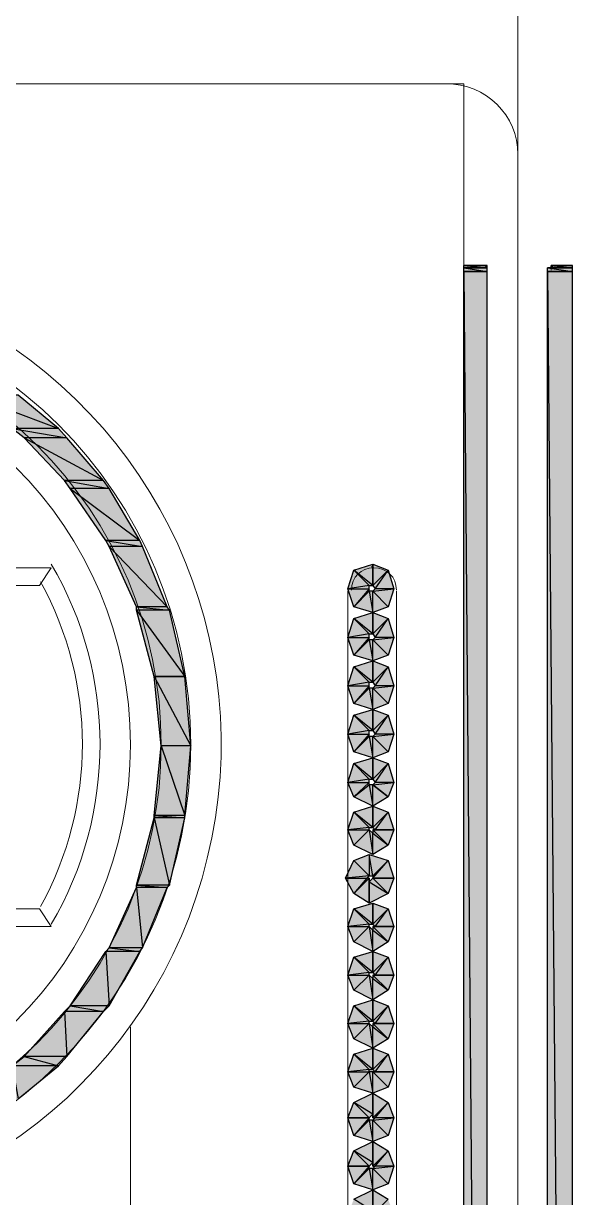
# Model space of a CAD drawing. Header units: millimetres. Extents: x 40 to 176, y -32 to 59.
# Drawn here: x 111.329 to 111.997, y -3.779 to -2.39 of the extents above; entities that cross this region are included whole.
import ezdxf

# ---------------------------------------------------------------- set-up
doc = ezdxf.new("R2010")
doc.units = ezdxf.units.MM
doc.layers.add('15 - Quadro de medição', color=6, linetype='Continuous')

msp = doc.modelspace()

# ---------------------------------------------------------------- hatches: boundary and pattern name
at = {"layer": '15 - Quadro de medição', "true_color": 0x000007}
h = msp.add_hatch(color=7, dxfattribs=at)
h.paths.add_polyline_path([(111.8496, -2.6766), (111.8733, -2.6766)])
h.paths.add_polyline_path([(111.8733, -2.6766), (111.8496, -2.6766)])
h.paths.add_polyline_path([(111.8733, -2.6766), (111.8496, -2.6766)])
h.paths.add_polyline_path([(111.8496, -2.6766), (111.8733, -2.6766)])
h.paths.add_polyline_path([(111.8733, -2.6766), (111.8496, -2.6766)])
h.paths.add_polyline_path([(111.8733, -2.6766), (111.8496, -2.6766), (111.8705, -2.6766)])
h = msp.add_hatch(color=7, dxfattribs=at)
h.paths.add_polyline_path([(111.8775, -2.6766), (111.8496, -2.6766)])
h.paths.add_polyline_path([(111.8775, -2.6766), (111.8496, -2.6766), (111.8733, -2.6766)])
h = msp.add_hatch(color=7, dxfattribs=at)
h.paths.add_polyline_path([(111.8775, -2.6766), (111.8496, -2.6766), (111.8775, -2.6794)])
h.paths.add_polyline_path([(111.8496, -2.6766), (111.8775, -2.6794), (111.8496, -2.6794)])
h.paths.add_polyline_path([(111.8775, -2.6794), (111.8496, -2.6794)])
h.paths.add_polyline_path([(111.8496, -2.6794), (111.8775, -2.6794)])
h.paths.add_polyline_path([(111.8775, -2.6794), (111.8496, -2.6794)])
h.paths.add_polyline_path([(111.8775, -2.6794), (111.8496, -2.6794)])
h = msp.add_hatch(color=7, dxfattribs=at)
h.paths.add_polyline_path([(111.8775, -2.6794), (111.8496, -2.6794), (111.8775, -2.6836)])
h.paths.add_polyline_path([(111.8496, -2.6794), (111.8775, -2.6836), (111.8496, -2.6836)])
h.paths.add_polyline_path([(111.8775, -2.6836), (111.8496, -2.6836)])
h.paths.add_polyline_path([(111.8496, -2.6836), (111.8775, -2.6836)])
h = msp.add_hatch(color=7, dxfattribs=at)
h.paths.add_polyline_path([(111.9781, -2.6794), (111.9488, -2.6794), (111.9781, -2.6836)])
h.paths.add_polyline_path([(111.9488, -2.6794), (111.9781, -2.6836), (111.9488, -2.6836)])
h.paths.add_polyline_path([(111.9781, -2.6836), (111.9488, -2.6836)])
h.paths.add_polyline_path([(111.9488, -2.6836), (111.9781, -2.6836)])
h = msp.add_hatch(color=7, dxfattribs=at)
h.paths.add_polyline_path([(111.9529, -2.6766), (111.9557, -2.6766), (111.9781, -2.6766)])
h.paths.add_polyline_path([(111.9557, -2.6766), (111.9781, -2.6766)])
h.paths.add_polyline_path([(111.9781, -2.6766), (111.9557, -2.6766)])
h.paths.add_polyline_path([(111.9781, -2.6766), (111.9557, -2.6766)])
h.paths.add_polyline_path([(111.9557, -2.6766), (111.9781, -2.6766)])
h.paths.add_polyline_path([(111.9781, -2.6766), (111.9557, -2.6766)])
h = msp.add_hatch(color=7, dxfattribs=at)
h.paths.add_polyline_path([(111.9781, -2.6766), (111.9529, -2.6766), (111.9781, -2.6794)])
h.paths.add_polyline_path([(111.9529, -2.6766), (111.9781, -2.6794), (111.9529, -2.6794)])
h.paths.add_polyline_path([(111.9781, -2.6794), (111.9529, -2.6794)])
h.paths.add_polyline_path([(111.9529, -2.6794), (111.9781, -2.6794)])
h = msp.add_hatch(color=7, dxfattribs=at)
h.paths.add_polyline_path([(111.8775, -2.6836), (111.8496, -2.6836), (111.8775, -6.026)])
h.paths.add_polyline_path([(111.8496, -2.6836), (111.8775, -6.026), (111.8496, -6.026)])
h = msp.add_hatch(color=7, dxfattribs=at)
h.paths.add_polyline_path([(111.9781, -2.6836), (111.9488, -2.6836), (111.9781, -6.026)])
h.paths.add_polyline_path([(111.9488, -2.6836), (111.9781, -6.026), (111.9488, -6.026)])
h = msp.add_hatch(color=7, dxfattribs=at)
h.paths.add_polyline_path([(111.323, -2.8302), (111.2657, -2.8302), (111.3705, -2.8694)])
h.paths.add_polyline_path([(111.2657, -2.8302), (111.3705, -2.8694), (111.316, -2.8694)])
h = msp.add_hatch(color=7, dxfattribs=at)
h.paths.add_polyline_path([(111.3705, -2.8694), (111.316, -2.8694), (111.3803, -2.8805)])
h.paths.add_polyline_path([(111.316, -2.8694), (111.3803, -2.8805), (111.33, -2.8805)])
h = msp.add_hatch(color=7, dxfattribs=at)
h.paths.add_polyline_path([(111.3803, -2.8805), (111.33, -2.8805), (111.4236, -2.9308)])
h.paths.add_polyline_path([(111.33, -2.8805), (111.4236, -2.9308), (111.3775, -2.9308)])
h = msp.add_hatch(color=7, dxfattribs=at)
h.paths.add_polyline_path([(111.4236, -2.9308), (111.3775, -2.9308), (111.4306, -2.9406)])
h.paths.add_polyline_path([(111.3775, -2.9308), (111.4306, -2.9406), (111.3845, -2.9406)])
h = msp.add_hatch(color=7, dxfattribs=at)
h.paths.add_polyline_path([(111.4306, -2.9406), (111.3845, -2.9406), (111.4669, -3.002)])
h.paths.add_polyline_path([(111.3845, -2.9406), (111.4669, -3.002), (111.4264, -3.002)])
h = msp.add_hatch(color=7, dxfattribs=at)
h.paths.add_polyline_path([(111.4669, -3.002), (111.4264, -3.002), (111.4697, -3.009)])
h.paths.add_polyline_path([(111.4264, -3.002), (111.4697, -3.009), (111.4306, -3.009)])
h = msp.add_hatch(color=7, dxfattribs=at)
h.paths.add_polyline_path([(111.4697, -3.009), (111.4306, -3.009), (111.499, -3.0803)])
h.paths.add_polyline_path([(111.4306, -3.009), (111.499, -3.0803), (111.4627, -3.0803)])
h = msp.add_hatch(color=7, dxfattribs=at)
h.paths.add_polyline_path([(111.742, -3.03), (111.742, -3.0551), (111.7197, -3.037)])
h.paths.add_polyline_path([(111.742, -3.0551), (111.7197, -3.037), (111.7378, -3.0551)])
h.paths.add_polyline_path([(111.7197, -3.037), (111.7378, -3.0551), (111.7127, -3.0593)])
h.paths.add_polyline_path([(111.7378, -3.0551), (111.7127, -3.0593), (111.7378, -3.0593)])
h.paths.add_polyline_path([(111.7127, -3.0593), (111.7378, -3.0593), (111.7197, -3.0803)])
h.paths.add_polyline_path([(111.7378, -3.0593), (111.7197, -3.0803), (111.7378, -3.0621)])
h.paths.add_polyline_path([(111.7197, -3.0803), (111.7378, -3.0621), (111.742, -3.0872)])
h.paths.add_polyline_path([(111.7378, -3.0621), (111.742, -3.0872), (111.742, -3.0621)])
h.paths.add_polyline_path([(111.742, -3.0872), (111.742, -3.0621), (111.7602, -3.0803)])
h = msp.add_hatch(color=7, dxfattribs=at)
h.paths.add_polyline_path([(111.7672, -3.0593), (111.7448, -3.0593), (111.7602, -3.037)])
h.paths.add_polyline_path([(111.7448, -3.0593), (111.7602, -3.037), (111.742, -3.0551)])
h.paths.add_polyline_path([(111.7602, -3.037), (111.742, -3.0551), (111.742, -3.03)])
h = msp.add_hatch(color=7, dxfattribs=at)
h.paths.add_polyline_path([(111.7602, -3.0803), (111.742, -3.0621), (111.7672, -3.0593)])
h.paths.add_polyline_path([(111.742, -3.0621), (111.7672, -3.0593), (111.7448, -3.0593)])
h = msp.add_hatch(color=7, dxfattribs=at)
h.paths.add_polyline_path([(111.499, -3.0803), (111.4627, -3.0803), (111.5018, -3.0845)])
h.paths.add_polyline_path([(111.4627, -3.0803), (111.5018, -3.0845), (111.4627, -3.0845)])
h = msp.add_hatch(color=7, dxfattribs=at)
h.paths.add_polyline_path([(111.5018, -3.0845), (111.4627, -3.0845), (111.52, -3.1627)])
h.paths.add_polyline_path([(111.4627, -3.0845), (111.52, -3.1627), (111.4836, -3.1627)])
h = msp.add_hatch(color=7, dxfattribs=at)
h.paths.add_polyline_path([(111.742, -3.0872), (111.742, -3.1124), (111.7197, -3.0942)])
h.paths.add_polyline_path([(111.742, -3.1124), (111.7197, -3.0942), (111.7378, -3.1124)])
h.paths.add_polyline_path([(111.7197, -3.0942), (111.7378, -3.1124), (111.7127, -3.1166)])
h.paths.add_polyline_path([(111.7378, -3.1124), (111.7127, -3.1166), (111.7378, -3.1166)])
h.paths.add_polyline_path([(111.7127, -3.1166), (111.7378, -3.1166), (111.7197, -3.1375)])
h.paths.add_polyline_path([(111.7378, -3.1166), (111.7197, -3.1375), (111.7378, -3.1194)])
h.paths.add_polyline_path([(111.7197, -3.1375), (111.7378, -3.1194), (111.742, -3.1445)])
h.paths.add_polyline_path([(111.7378, -3.1194), (111.742, -3.1445), (111.742, -3.1194)])
h.paths.add_polyline_path([(111.742, -3.1445), (111.742, -3.1194), (111.7602, -3.1375)])
h = msp.add_hatch(color=7, dxfattribs=at)
h.paths.add_polyline_path([(111.7672, -3.1166), (111.7448, -3.1166), (111.7602, -3.0942)])
h.paths.add_polyline_path([(111.7448, -3.1166), (111.7602, -3.0942), (111.742, -3.1124)])
h.paths.add_polyline_path([(111.7602, -3.0942), (111.742, -3.1124), (111.742, -3.0872)])
h = msp.add_hatch(color=7, dxfattribs=at)
h.paths.add_polyline_path([(111.7602, -3.1375), (111.742, -3.1194), (111.7672, -3.1166)])
h.paths.add_polyline_path([(111.742, -3.1194), (111.7672, -3.1166), (111.7448, -3.1166)])
h = msp.add_hatch(color=7, dxfattribs=at)
h.paths.add_polyline_path([(111.742, -3.1445), (111.742, -3.1697), (111.7197, -3.1515)])
h.paths.add_polyline_path([(111.742, -3.1697), (111.7197, -3.1515), (111.7378, -3.1697)])
h.paths.add_polyline_path([(111.7197, -3.1515), (111.7378, -3.1697), (111.7127, -3.1738)])
h.paths.add_polyline_path([(111.7378, -3.1697), (111.7127, -3.1738), (111.7378, -3.1738)])
h.paths.add_polyline_path([(111.7127, -3.1738), (111.7378, -3.1738), (111.7197, -3.1948)])
h.paths.add_polyline_path([(111.7378, -3.1738), (111.7197, -3.1948), (111.7378, -3.1766)])
h.paths.add_polyline_path([(111.7197, -3.1948), (111.7378, -3.1766), (111.742, -3.2018)])
h.paths.add_polyline_path([(111.7378, -3.1766), (111.742, -3.2018), (111.742, -3.1766)])
h.paths.add_polyline_path([(111.742, -3.2018), (111.742, -3.1766), (111.7602, -3.1948)])
h = msp.add_hatch(color=7, dxfattribs=at)
h.paths.add_polyline_path([(111.7672, -3.1738), (111.7448, -3.1738), (111.7602, -3.1515)])
h.paths.add_polyline_path([(111.7448, -3.1738), (111.7602, -3.1515), (111.742, -3.1697)])
h.paths.add_polyline_path([(111.7602, -3.1515), (111.742, -3.1697), (111.742, -3.1445)])
h = msp.add_hatch(color=7, dxfattribs=at)
h.paths.add_polyline_path([(111.52, -3.1627), (111.4836, -3.1627), (111.5269, -3.2451)])
h.paths.add_polyline_path([(111.4836, -3.1627), (111.5269, -3.2451), (111.492, -3.2451)])
h = msp.add_hatch(color=7, dxfattribs=at)
h.paths.add_polyline_path([(111.7602, -3.1948), (111.742, -3.1766), (111.7672, -3.1738)])
h.paths.add_polyline_path([(111.742, -3.1766), (111.7672, -3.1738), (111.7448, -3.1738)])
h = msp.add_hatch(color=7, dxfattribs=at)
h.paths.add_polyline_path([(111.742, -3.2018), (111.742, -3.2269), (111.7197, -3.2088)])
h.paths.add_polyline_path([(111.742, -3.2269), (111.7197, -3.2088), (111.7378, -3.2269)])
h.paths.add_polyline_path([(111.7197, -3.2088), (111.7378, -3.2269), (111.7127, -3.2311)])
h.paths.add_polyline_path([(111.7378, -3.2269), (111.7127, -3.2311), (111.7378, -3.2311)])
h.paths.add_polyline_path([(111.7127, -3.2311), (111.7378, -3.2311), (111.7197, -3.2521)])
h.paths.add_polyline_path([(111.7378, -3.2311), (111.7197, -3.2521), (111.7378, -3.2339)])
h.paths.add_polyline_path([(111.7197, -3.2521), (111.7378, -3.2339), (111.742, -3.259)])
h.paths.add_polyline_path([(111.7378, -3.2339), (111.742, -3.259), (111.742, -3.2339)])
h.paths.add_polyline_path([(111.742, -3.259), (111.742, -3.2339), (111.7602, -3.2521)])
h = msp.add_hatch(color=7, dxfattribs=at)
h.paths.add_polyline_path([(111.7672, -3.2311), (111.7448, -3.2311), (111.7602, -3.2088)])
h.paths.add_polyline_path([(111.7448, -3.2311), (111.7602, -3.2088), (111.742, -3.2269)])
h.paths.add_polyline_path([(111.7602, -3.2088), (111.742, -3.2269), (111.742, -3.2018)])
h = msp.add_hatch(color=7, dxfattribs=at)
h.paths.add_polyline_path([(111.7602, -3.2521), (111.742, -3.2339), (111.7672, -3.2311)])
h.paths.add_polyline_path([(111.742, -3.2339), (111.7672, -3.2311), (111.7448, -3.2311)])
h = msp.add_hatch(color=7, dxfattribs=at)
h.paths.add_polyline_path([(111.5269, -3.2451), (111.492, -3.2451), (111.52, -3.3275)])
h.paths.add_polyline_path([(111.492, -3.2451), (111.52, -3.3275), (111.4836, -3.3275)])
h = msp.add_hatch(color=7, dxfattribs=at)
h.paths.add_polyline_path([(111.742, -3.259), (111.742, -3.2842), (111.7197, -3.266)])
h.paths.add_polyline_path([(111.742, -3.2842), (111.7197, -3.266), (111.7378, -3.2842)])
h.paths.add_polyline_path([(111.7197, -3.266), (111.7378, -3.2842), (111.7127, -3.2884)])
h.paths.add_polyline_path([(111.7378, -3.2842), (111.7127, -3.2884), (111.7378, -3.2884)])
h.paths.add_polyline_path([(111.7127, -3.2884), (111.7378, -3.2884), (111.7197, -3.3051)])
h.paths.add_polyline_path([(111.7378, -3.2884), (111.7197, -3.3051), (111.7378, -3.2912)])
h.paths.add_polyline_path([(111.7197, -3.3051), (111.7378, -3.2912), (111.742, -3.3163)])
h.paths.add_polyline_path([(111.7378, -3.2912), (111.742, -3.3163), (111.742, -3.2912)])
h.paths.add_polyline_path([(111.742, -3.3163), (111.742, -3.2912), (111.7602, -3.3051)])
h = msp.add_hatch(color=7, dxfattribs=at)
h.paths.add_polyline_path([(111.7672, -3.2884), (111.7448, -3.2884), (111.7602, -3.266)])
h.paths.add_polyline_path([(111.7448, -3.2884), (111.7602, -3.266), (111.742, -3.2842)])
h.paths.add_polyline_path([(111.7602, -3.266), (111.742, -3.2842), (111.742, -3.259)])
h = msp.add_hatch(color=7, dxfattribs=at)
h.paths.add_polyline_path([(111.7602, -3.3051), (111.742, -3.2912), (111.7672, -3.2884)])
h.paths.add_polyline_path([(111.742, -3.2912), (111.7672, -3.2884), (111.7448, -3.2884)])
h = msp.add_hatch(color=7, dxfattribs=at)
h.paths.add_polyline_path([(111.742, -3.3163), (111.742, -3.3415), (111.7197, -3.3233)])
h.paths.add_polyline_path([(111.742, -3.3415), (111.7197, -3.3233), (111.7378, -3.3415)])
h.paths.add_polyline_path([(111.7197, -3.3233), (111.7378, -3.3415), (111.7127, -3.3443)])
h.paths.add_polyline_path([(111.7378, -3.3415), (111.7127, -3.3443), (111.7378, -3.3443)])
h.paths.add_polyline_path([(111.7127, -3.3443), (111.7378, -3.3443), (111.7197, -3.3624)])
h = msp.add_hatch(color=7, dxfattribs=at)
h.paths.add_polyline_path([(111.7672, -3.3443), (111.7448, -3.3443), (111.7602, -3.3233)])
h.paths.add_polyline_path([(111.7448, -3.3443), (111.7602, -3.3233), (111.742, -3.3415)])
h.paths.add_polyline_path([(111.7602, -3.3233), (111.742, -3.3415), (111.742, -3.3163)])
h = msp.add_hatch(color=7, dxfattribs=at)
h.paths.add_polyline_path([(111.52, -3.3303), (111.4836, -3.3303), (111.5018, -3.4099)])
h.paths.add_polyline_path([(111.4836, -3.3303), (111.5018, -3.4099), (111.4627, -3.4099)])
h = msp.add_hatch(color=7, dxfattribs=at)
h.paths.add_polyline_path([(111.52, -3.3275), (111.4836, -3.3275), (111.52, -3.3303)])
h.paths.add_polyline_path([(111.4836, -3.3275), (111.52, -3.3303), (111.4836, -3.3303)])
h = msp.add_hatch(color=7, dxfattribs=at)
h.paths.add_polyline_path([(111.7197, -3.3624), (111.7378, -3.3443), (111.742, -3.3736)])
h.paths.add_polyline_path([(111.7378, -3.3443), (111.742, -3.3736), (111.742, -3.3484)])
h.paths.add_polyline_path([(111.742, -3.3736), (111.742, -3.3484), (111.7602, -3.3624)])
h.paths.add_polyline_path([(111.742, -3.3484), (111.7602, -3.3624), (111.742, -3.3443)])
h.paths.add_polyline_path([(111.7602, -3.3624), (111.742, -3.3443), (111.7672, -3.3443)])
h.paths.add_polyline_path([(111.742, -3.3443), (111.7672, -3.3443), (111.7448, -3.3443)])
h = msp.add_hatch(color=7, dxfattribs=at)
h.paths.add_polyline_path([(111.7672, -3.4015), (111.742, -3.4015), (111.7602, -3.3806)])
h.paths.add_polyline_path([(111.742, -3.4015), (111.7602, -3.3806), (111.742, -3.3987)])
h.paths.add_polyline_path([(111.7602, -3.3806), (111.742, -3.3987), (111.7378, -3.3736)])
h.paths.add_polyline_path([(111.742, -3.3987), (111.7378, -3.3736), (111.7378, -3.3987)])
h.paths.add_polyline_path([(111.7378, -3.3736), (111.7378, -3.3987), (111.7197, -3.3806)])
h = msp.add_hatch(color=7, dxfattribs=at)
h.paths.add_polyline_path([(111.7197, -3.3806), (111.7378, -3.3987), (111.7099, -3.4015)])
h.paths.add_polyline_path([(111.7378, -3.3987), (111.7099, -3.4015), (111.7351, -3.4015)])
h.paths.add_polyline_path([(111.7099, -3.4015), (111.7351, -3.4015), (111.7197, -3.4197)])
h.paths.add_polyline_path([(111.7351, -3.4015), (111.7197, -3.4197), (111.7378, -3.4015)])
h.paths.add_polyline_path([(111.7197, -3.4197), (111.7378, -3.4015), (111.7378, -3.4309)])
h.paths.add_polyline_path([(111.7378, -3.4015), (111.7378, -3.4309), (111.7378, -3.4057)])
h.paths.add_polyline_path([(111.7378, -3.4309), (111.7378, -3.4057), (111.7602, -3.4197)])
h.paths.add_polyline_path([(111.7378, -3.4057), (111.7602, -3.4197), (111.742, -3.4015)])
h.paths.add_polyline_path([(111.7602, -3.4197), (111.742, -3.4015), (111.7672, -3.4015)])
h = msp.add_hatch(color=7, dxfattribs=at)
h.paths.add_polyline_path([(111.499, -3.4127), (111.4627, -3.4127), (111.4697, -3.4839)])
h.paths.add_polyline_path([(111.4627, -3.4127), (111.4697, -3.4839), (111.4306, -3.4839)])
h = msp.add_hatch(color=7, dxfattribs=at)
h.paths.add_polyline_path([(111.5018, -3.4099), (111.4627, -3.4099), (111.499, -3.4127)])
h.paths.add_polyline_path([(111.4627, -3.4099), (111.499, -3.4127), (111.4627, -3.4127)])
h = msp.add_hatch(color=7, dxfattribs=at)
h.paths.add_polyline_path([(111.742, -3.4309), (111.742, -3.456), (111.7197, -3.4378)])
h.paths.add_polyline_path([(111.742, -3.456), (111.7197, -3.4378), (111.7378, -3.456)])
h.paths.add_polyline_path([(111.7197, -3.4378), (111.7378, -3.456), (111.7127, -3.4588)])
h.paths.add_polyline_path([(111.7378, -3.456), (111.7127, -3.4588), (111.7378, -3.4588)])
h.paths.add_polyline_path([(111.7127, -3.4588), (111.7378, -3.4588), (111.7197, -3.4769)])
h = msp.add_hatch(color=7, dxfattribs=at)
h.paths.add_polyline_path([(111.7672, -3.4588), (111.7448, -3.4588), (111.7602, -3.4378)])
h.paths.add_polyline_path([(111.7448, -3.4588), (111.7602, -3.4378), (111.742, -3.456)])
h.paths.add_polyline_path([(111.7602, -3.4378), (111.742, -3.456), (111.742, -3.4309)])
h = msp.add_hatch(color=7, dxfattribs=at)
h.paths.add_polyline_path([(111.7197, -3.4769), (111.7378, -3.4588), (111.742, -3.4881)])
h.paths.add_polyline_path([(111.7378, -3.4588), (111.742, -3.4881), (111.742, -3.463)])
h.paths.add_polyline_path([(111.742, -3.4881), (111.742, -3.463), (111.7602, -3.4769)])
h.paths.add_polyline_path([(111.742, -3.463), (111.7602, -3.4769), (111.742, -3.4588)])
h.paths.add_polyline_path([(111.7602, -3.4769), (111.742, -3.4588), (111.7672, -3.4588)])
h.paths.add_polyline_path([(111.742, -3.4588), (111.7672, -3.4588), (111.7448, -3.4588)])
h = msp.add_hatch(color=7, dxfattribs=at)
h.paths.add_polyline_path([(111.4697, -3.4839), (111.4306, -3.4839), (111.4669, -3.4881)])
h.paths.add_polyline_path([(111.4306, -3.4839), (111.4669, -3.4881), (111.4264, -3.4881)])
h = msp.add_hatch(color=7, dxfattribs=at)
h.paths.add_polyline_path([(111.4669, -3.4881), (111.4264, -3.4881), (111.4306, -3.5524)])
h.paths.add_polyline_path([(111.4264, -3.4881), (111.4306, -3.5524), (111.3845, -3.5524)])
h = msp.add_hatch(color=7, dxfattribs=at)
h.paths.add_polyline_path([(111.742, -3.4881), (111.742, -3.5133), (111.7197, -3.4951)])
h.paths.add_polyline_path([(111.742, -3.5133), (111.7197, -3.4951), (111.7378, -3.5133)])
h.paths.add_polyline_path([(111.7197, -3.4951), (111.7378, -3.5133), (111.7127, -3.5161)])
h.paths.add_polyline_path([(111.7378, -3.5133), (111.7127, -3.5161), (111.7378, -3.5161)])
h.paths.add_polyline_path([(111.7127, -3.5161), (111.7378, -3.5161), (111.7197, -3.5342)])
h = msp.add_hatch(color=7, dxfattribs=at)
h.paths.add_polyline_path([(111.7672, -3.5161), (111.7448, -3.5161), (111.7602, -3.4951)])
h.paths.add_polyline_path([(111.7448, -3.5161), (111.7602, -3.4951), (111.742, -3.5133)])
h.paths.add_polyline_path([(111.7602, -3.4951), (111.742, -3.5133), (111.742, -3.4881)])
h = msp.add_hatch(color=7, dxfattribs=at)
h.paths.add_polyline_path([(111.7197, -3.5342), (111.7378, -3.5161), (111.742, -3.5454)])
h.paths.add_polyline_path([(111.7378, -3.5161), (111.742, -3.5454), (111.742, -3.5202)])
h.paths.add_polyline_path([(111.742, -3.5454), (111.742, -3.5202), (111.7602, -3.5342)])
h.paths.add_polyline_path([(111.742, -3.5202), (111.7602, -3.5342), (111.742, -3.5161)])
h.paths.add_polyline_path([(111.7602, -3.5342), (111.742, -3.5161), (111.7672, -3.5161)])
h.paths.add_polyline_path([(111.742, -3.5161), (111.7672, -3.5161), (111.7448, -3.5161)])
h = msp.add_hatch(color=7, dxfattribs=at)
h.paths.add_polyline_path([(111.4306, -3.5524), (111.3845, -3.5524), (111.4236, -3.5594)])
h.paths.add_polyline_path([(111.3845, -3.5524), (111.4236, -3.5594), (111.3775, -3.5594)])
h = msp.add_hatch(color=7, dxfattribs=at)
h.paths.add_polyline_path([(111.742, -3.5454), (111.742, -3.5705), (111.7197, -3.5524)])
h.paths.add_polyline_path([(111.742, -3.5705), (111.7197, -3.5524), (111.7378, -3.5705)])
h.paths.add_polyline_path([(111.7197, -3.5524), (111.7378, -3.5705), (111.7127, -3.5733)])
h.paths.add_polyline_path([(111.7378, -3.5705), (111.7127, -3.5733), (111.7378, -3.5733)])
h.paths.add_polyline_path([(111.7127, -3.5733), (111.7378, -3.5733), (111.7197, -3.5915)])
h = msp.add_hatch(color=7, dxfattribs=at)
h.paths.add_polyline_path([(111.7672, -3.5733), (111.7448, -3.5733), (111.7602, -3.5524)])
h.paths.add_polyline_path([(111.7448, -3.5733), (111.7602, -3.5524), (111.742, -3.5705)])
h.paths.add_polyline_path([(111.7602, -3.5524), (111.742, -3.5705), (111.742, -3.5454)])
h = msp.add_hatch(color=7, dxfattribs=at)
h.paths.add_polyline_path([(111.4236, -3.5594), (111.3775, -3.5594), (111.3803, -3.6124)])
h.paths.add_polyline_path([(111.3775, -3.5594), (111.3803, -3.6124), (111.33, -3.6124)])
h = msp.add_hatch(color=7, dxfattribs=at)
h.paths.add_polyline_path([(111.7197, -3.5915), (111.7378, -3.5733), (111.742, -3.6027)])
h.paths.add_polyline_path([(111.7378, -3.5733), (111.742, -3.6027), (111.742, -3.5775)])
h.paths.add_polyline_path([(111.742, -3.6027), (111.742, -3.5775), (111.7602, -3.5915)])
h.paths.add_polyline_path([(111.742, -3.5775), (111.7602, -3.5915), (111.742, -3.5733)])
h.paths.add_polyline_path([(111.7602, -3.5915), (111.742, -3.5733), (111.7672, -3.5733)])
h.paths.add_polyline_path([(111.742, -3.5733), (111.7672, -3.5733), (111.7448, -3.5733)])
h = msp.add_hatch(color=7, dxfattribs=at)
h.paths.add_polyline_path([(111.742, -3.6027), (111.742, -3.6278), (111.7197, -3.6096)])
h.paths.add_polyline_path([(111.742, -3.6278), (111.7197, -3.6096), (111.7378, -3.6278)])
h.paths.add_polyline_path([(111.7197, -3.6096), (111.7378, -3.6278), (111.7127, -3.6306)])
h.paths.add_polyline_path([(111.7378, -3.6278), (111.7127, -3.6306), (111.7378, -3.6306)])
h.paths.add_polyline_path([(111.7127, -3.6306), (111.7378, -3.6306), (111.7197, -3.6487)])
h = msp.add_hatch(color=7, dxfattribs=at)
h.paths.add_polyline_path([(111.7672, -3.6306), (111.7448, -3.6306), (111.7602, -3.6096)])
h.paths.add_polyline_path([(111.7448, -3.6306), (111.7602, -3.6096), (111.742, -3.6278)])
h.paths.add_polyline_path([(111.7602, -3.6096), (111.742, -3.6278), (111.742, -3.6027)])
h = msp.add_hatch(color=7, dxfattribs=at)
h.paths.add_polyline_path([(111.3705, -3.6236), (111.316, -3.6236), (111.323, -3.6627)])
h.paths.add_polyline_path([(111.316, -3.6236), (111.323, -3.6627), (111.2657, -3.6627)])
h = msp.add_hatch(color=7, dxfattribs=at)
h.paths.add_polyline_path([(111.3803, -3.6124), (111.33, -3.6124), (111.3705, -3.6236)])
h.paths.add_polyline_path([(111.33, -3.6124), (111.3705, -3.6236), (111.316, -3.6236)])
h = msp.add_hatch(color=7, dxfattribs=at)
h.paths.add_polyline_path([(111.7197, -3.6487), (111.7378, -3.6306), (111.742, -3.6557)])
h.paths.add_polyline_path([(111.7378, -3.6306), (111.742, -3.6557), (111.742, -3.6306)])
h.paths.add_polyline_path([(111.742, -3.6557), (111.742, -3.6306), (111.7602, -3.6487)])
h = msp.add_hatch(color=7, dxfattribs=at)
h.paths.add_polyline_path([(111.7602, -3.6487), (111.742, -3.6306), (111.7672, -3.6306)])
h.paths.add_polyline_path([(111.742, -3.6306), (111.7672, -3.6306), (111.7448, -3.6306)])
h = msp.add_hatch(color=7, dxfattribs=at)
h.paths.add_polyline_path([(111.7672, -3.6851), (111.7448, -3.6851), (111.7602, -3.6669)])
h.paths.add_polyline_path([(111.7448, -3.6851), (111.7602, -3.6669), (111.742, -3.6851)])
h.paths.add_polyline_path([(111.7602, -3.6669), (111.742, -3.6851), (111.742, -3.6557)])
h.paths.add_polyline_path([(111.742, -3.6851), (111.742, -3.6557), (111.742, -3.6809)])
h.paths.add_polyline_path([(111.742, -3.6557), (111.742, -3.6809), (111.7197, -3.6669)])
h.paths.add_polyline_path([(111.742, -3.6809), (111.7197, -3.6669), (111.7378, -3.6851)])
h.paths.add_polyline_path([(111.7197, -3.6669), (111.7378, -3.6851), (111.7127, -3.6851)])
h = msp.add_hatch(color=7, dxfattribs=at)
h.paths.add_polyline_path([(111.7127, -3.6851), (111.7378, -3.6851), (111.7197, -3.706)])
h.paths.add_polyline_path([(111.7378, -3.6851), (111.7197, -3.706), (111.7378, -3.6879)])
h.paths.add_polyline_path([(111.7197, -3.706), (111.7378, -3.6879), (111.742, -3.713)])
h.paths.add_polyline_path([(111.7378, -3.6879), (111.742, -3.713), (111.742, -3.6879)])
h.paths.add_polyline_path([(111.742, -3.713), (111.742, -3.6879), (111.7602, -3.706)])
h = msp.add_hatch(color=7, dxfattribs=at)
h.paths.add_polyline_path([(111.7602, -3.706), (111.742, -3.6879), (111.7672, -3.6851)])
h.paths.add_polyline_path([(111.742, -3.6879), (111.7672, -3.6851), (111.7448, -3.6851)])
h = msp.add_hatch(color=7, dxfattribs=at)
h.paths.add_polyline_path([(111.7672, -3.7423), (111.7448, -3.7423), (111.7602, -3.7242)])
h.paths.add_polyline_path([(111.7448, -3.7423), (111.7602, -3.7242), (111.742, -3.7423)])
h.paths.add_polyline_path([(111.7602, -3.7242), (111.742, -3.7423), (111.742, -3.713)])
h.paths.add_polyline_path([(111.742, -3.7423), (111.742, -3.713), (111.742, -3.7381)])
h.paths.add_polyline_path([(111.742, -3.713), (111.742, -3.7381), (111.7197, -3.7242)])
h.paths.add_polyline_path([(111.742, -3.7381), (111.7197, -3.7242), (111.7378, -3.7423)])
h.paths.add_polyline_path([(111.7197, -3.7242), (111.7378, -3.7423), (111.7127, -3.7423)])
h = msp.add_hatch(color=7, dxfattribs=at)
h.paths.add_polyline_path([(111.7127, -3.7423), (111.7378, -3.7423), (111.7197, -3.7633)])
h.paths.add_polyline_path([(111.7378, -3.7423), (111.7197, -3.7633), (111.7378, -3.7451)])
h.paths.add_polyline_path([(111.7197, -3.7633), (111.7378, -3.7451), (111.742, -3.7703)])
h.paths.add_polyline_path([(111.7378, -3.7451), (111.742, -3.7703), (111.742, -3.7451)])
h.paths.add_polyline_path([(111.742, -3.7703), (111.742, -3.7451), (111.7602, -3.7633)])
h = msp.add_hatch(color=7, dxfattribs=at)
h.paths.add_polyline_path([(111.7602, -3.7633), (111.742, -3.7451), (111.7672, -3.7423)])
h.paths.add_polyline_path([(111.742, -3.7451), (111.7672, -3.7423), (111.7448, -3.7423)])
h = msp.add_hatch(color=7, dxfattribs=at)
h.paths.add_polyline_path([(111.7672, -3.7996), (111.7448, -3.7996), (111.7602, -3.7814)])
h.paths.add_polyline_path([(111.7448, -3.7996), (111.7602, -3.7814), (111.742, -3.7996)])
h.paths.add_polyline_path([(111.7602, -3.7814), (111.742, -3.7996), (111.742, -3.7703)])
h.paths.add_polyline_path([(111.742, -3.7996), (111.742, -3.7703), (111.742, -3.7954)])
h.paths.add_polyline_path([(111.742, -3.7703), (111.742, -3.7954), (111.7197, -3.7814)])
h.paths.add_polyline_path([(111.742, -3.7954), (111.7197, -3.7814), (111.7378, -3.7996)])
h.paths.add_polyline_path([(111.7197, -3.7814), (111.7378, -3.7996), (111.7127, -3.7996)])

# ---------------------------------------------------------------- linework, layer by layer
at = {"layer": '15 - Quadro de medição', "color": 7, "linetype": 'Continuous', "lineweight": 20, "true_color": 0x000007}
for points in [[(110.0617, -2.319), (111.9138, -2.319), (111.9138, -6.026), (110.0617, -6.026)], [(111.9138, -2.319), (113.7687, -2.319), (113.7687, -6.026), (111.9138, -6.026)]]:
    msp.add_lwpolyline(points, close=True, dxfattribs=at)
for points in [[(110.133, -2.4615), (111.8496, -2.4615), (111.8496, -6.026), (110.126, -6.026), (110.1246, -6.026), (110.0617, -6.026)], [(110.1469, -2.4615), (111.8272, -2.4615), (111.8272, -2.4615)], [(111.9138, -2.5481), (111.9138, -6.026), (110.0617, -6.026), (110.0617, -2.5481)], [(111.8705, -2.6766), (111.8496, -2.6766), (111.8496, -2.6766)], [(111.9557, -2.6766), (111.9781, -2.6766), (111.9781, -2.6766)], [(111.8496, -6.026), (111.8775, -6.026), (111.8775, -2.6836)], [(111.9781, -6.026), (111.9488, -6.026), (111.9488, -2.6836)], [(110.6218, -3.0342), (111.3621, -3.0342), (111.3621, -3.0342)], [(111.3482, -3.0551), (111.3621, -3.0342), (111.3621, -3.0342)], [(111.742, -3.0342), (111.7406, -3.0328), (111.7406, -3.0328)], [(110.633, -3.0551), (111.3482, -3.0551), (111.3482, -3.0551)], [(111.7127, -3.0621), (111.7127, -3.97), (111.7127, -3.97)], [(111.77, -3.97), (111.77, -3.0621), (111.77, -3.0621)], [(111.3482, -3.4378), (110.633, -3.4378), (110.633, -3.4378)], [(111.3482, -3.4378), (111.3621, -3.4588), (111.3621, -3.4588)], [(111.3621, -3.4588), (110.6218, -3.4588), (110.6218, -3.4588)], [(111.4557, -3.9239), (111.4557, -3.5775), (111.4557, -3.5775)]]:
    msp.add_lwpolyline(points, dxfattribs=at)
at = {"layer": '15 - Quadro de medição', "color": 7, "linetype": 'Continuous', "lineweight": -2, "true_color": 0x000007}
for points in [[(111.8496, -2.6766), (111.8733, -2.6766), (111.8733, -2.6766)], [(111.8733, -2.6766), (111.8733, -2.6766), (111.8496, -2.6766)], [(111.8733, -2.6766), (111.8496, -2.6766)], [(111.8496, -2.6766), (111.8733, -2.6766), (111.8733, -2.6766)], [(111.8733, -2.6766), (111.8733, -2.6766), (111.8496, -2.6766)], [(111.8733, -2.6766), (111.8496, -2.6766), (111.8705, -2.6766)], [(111.8775, -2.6766), (111.8775, -2.6766), (111.8496, -2.6766)], [(111.8775, -2.6766), (111.8496, -2.6766), (111.8733, -2.6766)], [(111.8775, -2.6766), (111.8496, -2.6766), (111.8775, -2.6794)], [(111.8496, -2.6766), (111.8775, -2.6794), (111.8496, -2.6794)], [(111.8775, -2.6794), (111.8496, -2.6794)], [(111.8496, -2.6794), (111.8775, -2.6794), (111.8775, -2.6794)], [(111.8775, -2.6794), (111.8775, -2.6794), (111.8496, -2.6794)], [(111.8775, -2.6794), (111.8496, -2.6794)], [(111.8775, -2.6794), (111.8496, -2.6794), (111.8775, -2.6836)], [(111.8496, -2.6794), (111.8775, -2.6836), (111.8496, -2.6836)], [(111.9529, -2.6794), (111.9781, -2.6794), (111.9488, -2.6794)], [(111.9781, -2.6794), (111.9488, -2.6794), (111.9781, -2.6836)], [(111.9488, -2.6794), (111.9781, -2.6836), (111.9488, -2.6836)], [(111.9529, -2.6766), (111.9557, -2.6766), (111.9781, -2.6766)], [(111.9529, -2.6766), (111.9781, -2.6766), (111.9781, -2.6766)], [(111.9781, -2.6766), (111.9781, -2.6766), (111.9529, -2.6766)], [(111.9781, -2.6766), (111.9529, -2.6766), (111.9781, -2.6794)], [(111.9529, -2.6766), (111.9781, -2.6794), (111.9529, -2.6794)], [(111.9781, -2.6794), (111.9529, -2.6794)], [(111.9529, -2.6794), (111.9781, -2.6794), (111.9781, -2.6794)], [(111.9781, -2.6794), (111.9529, -2.6794)], [(111.9557, -2.6766), (111.9781, -2.6766), (111.9781, -2.6766)], [(111.9781, -2.6766), (111.9781, -2.6766), (111.9557, -2.6766)], [(111.9781, -2.6766), (111.9557, -2.6766)], [(111.9557, -2.6766), (111.9781, -2.6766), (111.9781, -2.6766)], [(111.9781, -2.6766), (111.9781, -2.6766), (111.9557, -2.6766)], [(111.8775, -2.6836), (111.8496, -2.6836)], [(111.8496, -2.6836), (111.8775, -2.6836), (111.8775, -2.6836)], [(111.8775, -2.6836), (111.8496, -2.6836), (111.8775, -6.026)], [(111.8496, -2.6836), (111.8775, -6.026), (111.8496, -6.026)], [(111.9781, -2.6836), (111.9488, -2.6836)], [(111.9488, -2.6836), (111.9781, -2.6836), (111.9781, -2.6836)], [(111.9781, -2.6836), (111.9488, -2.6836), (111.9781, -6.026)], [(111.9488, -2.6836), (111.9781, -6.026), (111.9488, -6.026)], [(111.323, -2.8302), (111.2657, -2.8302), (111.3705, -2.8694)], [(111.2657, -2.8302), (111.3705, -2.8694), (111.316, -2.8694)], [(111.3705, -2.8694), (111.316, -2.8694), (111.3803, -2.8805)], [(111.316, -2.8694), (111.3803, -2.8805), (111.33, -2.8805)], [(111.3803, -2.8805), (111.33, -2.8805), (111.4236, -2.9308)], [(111.33, -2.8805), (111.4236, -2.9308), (111.3775, -2.9308)], [(111.4236, -2.9308), (111.3775, -2.9308), (111.4306, -2.9406)], [(111.3775, -2.9308), (111.4306, -2.9406), (111.3845, -2.9406)], [(111.4306, -2.9406), (111.3845, -2.9406), (111.4669, -3.002)], [(111.3845, -2.9406), (111.4669, -3.002), (111.4264, -3.002)], [(111.4669, -3.002), (111.4264, -3.002), (111.4697, -3.009)], [(111.4264, -3.002), (111.4697, -3.009), (111.4306, -3.009)], [(111.4697, -3.009), (111.4306, -3.009), (111.499, -3.0803)], [(111.4306, -3.009), (111.499, -3.0803), (111.4627, -3.0803)], [(111.7197, -3.037), (111.7378, -3.0551), (111.7127, -3.0593)], [(111.742, -3.03), (111.742, -3.0551), (111.7197, -3.037)], [(111.742, -3.0551), (111.7197, -3.037), (111.7378, -3.0551)], [(111.7602, -3.037), (111.742, -3.0551), (111.742, -3.03)], [(111.7448, -3.0593), (111.7602, -3.037), (111.742, -3.0551)], [(111.7672, -3.0593), (111.7448, -3.0593), (111.7602, -3.037)], [(111.7378, -3.0551), (111.7127, -3.0593), (111.7378, -3.0593)], [(111.7127, -3.0593), (111.7378, -3.0593), (111.7197, -3.0803)], [(111.7378, -3.0593), (111.7197, -3.0803), (111.7378, -3.0621)], [(111.7197, -3.0803), (111.7378, -3.0621), (111.742, -3.0872)], [(111.7378, -3.0621), (111.742, -3.0872), (111.742, -3.0621)], [(111.7602, -3.0803), (111.742, -3.0621), (111.7672, -3.0593)], [(111.742, -3.0621), (111.7672, -3.0593), (111.7448, -3.0593)], [(111.742, -3.0872), (111.742, -3.0621), (111.7602, -3.0803)], [(111.499, -3.0803), (111.4627, -3.0803), (111.5018, -3.0845)], [(111.4627, -3.0803), (111.5018, -3.0845), (111.4627, -3.0845)], [(111.5018, -3.0845), (111.4627, -3.0845), (111.52, -3.1627)], [(111.4627, -3.0845), (111.52, -3.1627), (111.4836, -3.1627)], [(111.7197, -3.0942), (111.7378, -3.1124), (111.7127, -3.1166)], [(111.742, -3.0872), (111.742, -3.1124), (111.7197, -3.0942)], [(111.742, -3.1124), (111.7197, -3.0942), (111.7378, -3.1124)], [(111.7602, -3.0942), (111.742, -3.1124), (111.742, -3.0872)], [(111.7448, -3.1166), (111.7602, -3.0942), (111.742, -3.1124)], [(111.7672, -3.1166), (111.7448, -3.1166), (111.7602, -3.0942)], [(111.7378, -3.1124), (111.7127, -3.1166), (111.7378, -3.1166)], [(111.7127, -3.1166), (111.7378, -3.1166), (111.7197, -3.1375)], [(111.7378, -3.1166), (111.7197, -3.1375), (111.7378, -3.1194)], [(111.7197, -3.1375), (111.7378, -3.1194), (111.742, -3.1445)], [(111.7378, -3.1194), (111.742, -3.1445), (111.742, -3.1194)], [(111.7602, -3.1375), (111.742, -3.1194), (111.7672, -3.1166)], [(111.742, -3.1194), (111.7672, -3.1166), (111.7448, -3.1166)], [(111.742, -3.1445), (111.742, -3.1194), (111.7602, -3.1375)], [(111.7197, -3.1515), (111.7378, -3.1697), (111.7127, -3.1738)], [(111.742, -3.1445), (111.742, -3.1697), (111.7197, -3.1515)], [(111.742, -3.1697), (111.7197, -3.1515), (111.7378, -3.1697)], [(111.7602, -3.1515), (111.742, -3.1697), (111.742, -3.1445)], [(111.7448, -3.1738), (111.7602, -3.1515), (111.742, -3.1697)], [(111.7672, -3.1738), (111.7448, -3.1738), (111.7602, -3.1515)], [(111.4836, -3.1627), (111.52, -3.1627), (111.52, -3.1627)], [(111.52, -3.1627), (111.52, -3.1627), (111.4836, -3.1627)], [(111.52, -3.1627), (111.4836, -3.1627), (111.5269, -3.2451)], [(111.4836, -3.1627), (111.5269, -3.2451), (111.492, -3.2451)], [(111.7378, -3.1697), (111.7127, -3.1738), (111.7378, -3.1738)], [(111.7127, -3.1738), (111.7378, -3.1738), (111.7197, -3.1948)], [(111.7378, -3.1738), (111.7197, -3.1948), (111.7378, -3.1766)], [(111.7197, -3.1948), (111.7378, -3.1766), (111.742, -3.2018)], [(111.7378, -3.1766), (111.742, -3.2018), (111.742, -3.1766)], [(111.7602, -3.1948), (111.742, -3.1766), (111.7672, -3.1738)], [(111.742, -3.1766), (111.7672, -3.1738), (111.7448, -3.1738)], [(111.742, -3.2018), (111.742, -3.1766), (111.7602, -3.1948)], [(111.7197, -3.2088), (111.7378, -3.2269), (111.7127, -3.2311)], [(111.742, -3.2018), (111.742, -3.2269), (111.7197, -3.2088)], [(111.742, -3.2269), (111.7197, -3.2088), (111.7378, -3.2269)], [(111.7602, -3.2088), (111.742, -3.2269), (111.742, -3.2018)], [(111.7448, -3.2311), (111.7602, -3.2088), (111.742, -3.2269)], [(111.7672, -3.2311), (111.7448, -3.2311), (111.7602, -3.2088)], [(111.7378, -3.2269), (111.7127, -3.2311), (111.7378, -3.2311)], [(111.7127, -3.2311), (111.7378, -3.2311), (111.7197, -3.2521)], [(111.7378, -3.2311), (111.7197, -3.2521), (111.7378, -3.2339)], [(111.7197, -3.2521), (111.7378, -3.2339), (111.742, -3.259)], [(111.7378, -3.2339), (111.742, -3.259), (111.742, -3.2339)], [(111.7602, -3.2521), (111.742, -3.2339), (111.7672, -3.2311)], [(111.742, -3.2339), (111.7672, -3.2311), (111.7448, -3.2311)], [(111.742, -3.259), (111.742, -3.2339), (111.7602, -3.2521)], [(111.492, -3.2451), (111.52, -3.3275), (111.4836, -3.3275)], [(111.5269, -3.2451), (111.492, -3.2451), (111.52, -3.3275)], [(111.742, -3.259), (111.742, -3.2842), (111.7197, -3.266)], [(111.7602, -3.266), (111.742, -3.2842), (111.742, -3.259)], [(111.7197, -3.266), (111.7378, -3.2842), (111.7127, -3.2884)], [(111.742, -3.2842), (111.7197, -3.266), (111.7378, -3.2842)], [(111.7448, -3.2884), (111.7602, -3.266), (111.742, -3.2842)], [(111.7672, -3.2884), (111.7448, -3.2884), (111.7602, -3.266)], [(111.7378, -3.2842), (111.7127, -3.2884), (111.7378, -3.2884)], [(111.7127, -3.2884), (111.7378, -3.2884), (111.7197, -3.3051)], [(111.7378, -3.2884), (111.7197, -3.3051), (111.7378, -3.2912)], [(111.7197, -3.3051), (111.7378, -3.2912), (111.742, -3.3163)], [(111.7378, -3.2912), (111.742, -3.3163), (111.742, -3.2912)], [(111.7602, -3.3051), (111.742, -3.2912), (111.7672, -3.2884)], [(111.742, -3.2912), (111.7672, -3.2884), (111.7448, -3.2884)], [(111.742, -3.3163), (111.742, -3.2912), (111.7602, -3.3051)], [(111.742, -3.3163), (111.742, -3.3415), (111.7197, -3.3233)], [(111.7602, -3.3233), (111.742, -3.3415), (111.742, -3.3163)], [(111.4836, -3.3303), (111.5018, -3.4099), (111.4627, -3.4099)], [(111.52, -3.3275), (111.4836, -3.3275), (111.52, -3.3303)], [(111.4836, -3.3275), (111.52, -3.3303), (111.4836, -3.3303)], [(111.52, -3.3303), (111.4836, -3.3303), (111.5018, -3.4099)], [(111.7197, -3.3233), (111.7378, -3.3415), (111.7127, -3.3443)], [(111.742, -3.3415), (111.7197, -3.3233), (111.7378, -3.3415)], [(111.7448, -3.3443), (111.7602, -3.3233), (111.742, -3.3415)], [(111.7672, -3.3443), (111.7448, -3.3443), (111.7602, -3.3233)], [(111.7378, -3.3415), (111.7127, -3.3443), (111.7378, -3.3443)], [(111.7127, -3.3443), (111.7378, -3.3443), (111.7197, -3.3624)], [(111.7197, -3.3624), (111.7378, -3.3443), (111.742, -3.3736)], [(111.7378, -3.3443), (111.742, -3.3736), (111.742, -3.3484)], [(111.742, -3.3484), (111.7602, -3.3624), (111.742, -3.3443)], [(111.7602, -3.3624), (111.742, -3.3443), (111.7672, -3.3443)], [(111.742, -3.3443), (111.7672, -3.3443), (111.7448, -3.3443)], [(111.742, -3.3736), (111.742, -3.3484), (111.7602, -3.3624)], [(111.7378, -3.3736), (111.7378, -3.3987), (111.7197, -3.3806)], [(111.7602, -3.3806), (111.742, -3.3987), (111.7378, -3.3736)], [(111.742, -3.3987), (111.7378, -3.3736), (111.7378, -3.3987)], [(111.7197, -3.3806), (111.7378, -3.3987), (111.7099, -3.4015)], [(111.7672, -3.4015), (111.742, -3.4015), (111.7602, -3.3806)], [(111.742, -3.4015), (111.7602, -3.3806), (111.742, -3.3987)], [(111.7378, -3.3987), (111.7099, -3.4015), (111.7351, -3.4015)], [(111.7099, -3.4015), (111.7351, -3.4015), (111.7197, -3.4197)], [(111.7351, -3.4015), (111.7197, -3.4197), (111.7378, -3.4015)], [(111.7197, -3.4197), (111.7378, -3.4015), (111.7378, -3.4309)], [(111.7378, -3.4015), (111.7378, -3.4309), (111.7378, -3.4057)], [(111.7378, -3.4057), (111.7602, -3.4197), (111.742, -3.4015)], [(111.7602, -3.4197), (111.742, -3.4015), (111.7672, -3.4015)], [(111.4627, -3.4127), (111.4697, -3.4839), (111.4306, -3.4839)], [(111.5018, -3.4099), (111.4627, -3.4099), (111.499, -3.4127)], [(111.4627, -3.4099), (111.499, -3.4127), (111.4627, -3.4127)], [(111.499, -3.4127), (111.4627, -3.4127), (111.4697, -3.4839)], [(111.7378, -3.4309), (111.7378, -3.4057), (111.7602, -3.4197)], [(111.742, -3.4309), (111.742, -3.456), (111.7197, -3.4378)], [(111.7602, -3.4378), (111.742, -3.456), (111.742, -3.4309)], [(111.7197, -3.4378), (111.7378, -3.456), (111.7127, -3.4588)], [(111.742, -3.456), (111.7197, -3.4378), (111.7378, -3.456)], [(111.7448, -3.4588), (111.7602, -3.4378), (111.742, -3.456)], [(111.7672, -3.4588), (111.7448, -3.4588), (111.7602, -3.4378)], [(111.7378, -3.456), (111.7127, -3.4588), (111.7378, -3.4588)], [(111.7127, -3.4588), (111.7378, -3.4588), (111.7197, -3.4769)], [(111.7197, -3.4769), (111.7378, -3.4588), (111.742, -3.4881)], [(111.7378, -3.4588), (111.742, -3.4881), (111.742, -3.463)], [(111.742, -3.463), (111.7602, -3.4769), (111.742, -3.4588)], [(111.7602, -3.4769), (111.742, -3.4588), (111.7672, -3.4588)], [(111.742, -3.4588), (111.7672, -3.4588), (111.7448, -3.4588)], [(111.742, -3.4881), (111.742, -3.463), (111.7602, -3.4769)], [(111.4306, -3.4839), (111.4669, -3.4881), (111.4264, -3.4881)], [(111.4697, -3.4839), (111.4306, -3.4839), (111.4669, -3.4881)], [(111.4264, -3.4881), (111.4306, -3.5524), (111.3845, -3.5524)], [(111.4669, -3.4881), (111.4264, -3.4881), (111.4306, -3.5524)], [(111.7197, -3.4951), (111.7378, -3.5133), (111.7127, -3.5161)], [(111.742, -3.4881), (111.742, -3.5133), (111.7197, -3.4951)], [(111.742, -3.5133), (111.7197, -3.4951), (111.7378, -3.5133)], [(111.7602, -3.4951), (111.742, -3.5133), (111.742, -3.4881)], [(111.7448, -3.5161), (111.7602, -3.4951), (111.742, -3.5133)], [(111.7672, -3.5161), (111.7448, -3.5161), (111.7602, -3.4951)], [(111.7378, -3.5133), (111.7127, -3.5161), (111.7378, -3.5161)], [(111.7127, -3.5161), (111.7378, -3.5161), (111.7197, -3.5342)], [(111.7197, -3.5342), (111.7378, -3.5161), (111.742, -3.5454)], [(111.7378, -3.5161), (111.742, -3.5454), (111.742, -3.5202)], [(111.742, -3.5202), (111.7602, -3.5342), (111.742, -3.5161)], [(111.7602, -3.5342), (111.742, -3.5161), (111.7672, -3.5161)], [(111.742, -3.5161), (111.7672, -3.5161), (111.7448, -3.5161)], [(111.742, -3.5454), (111.742, -3.5202), (111.7602, -3.5342)], [(111.3845, -3.5524), (111.4236, -3.5594), (111.3775, -3.5594)], [(111.4306, -3.5524), (111.3845, -3.5524), (111.4236, -3.5594)], [(111.7197, -3.5524), (111.7378, -3.5705), (111.7127, -3.5733)], [(111.742, -3.5454), (111.742, -3.5705), (111.7197, -3.5524)], [(111.742, -3.5705), (111.7197, -3.5524), (111.7378, -3.5705)], [(111.7602, -3.5524), (111.742, -3.5705), (111.742, -3.5454)], [(111.7448, -3.5733), (111.7602, -3.5524), (111.742, -3.5705)], [(111.7672, -3.5733), (111.7448, -3.5733), (111.7602, -3.5524)], [(111.3775, -3.5594), (111.3803, -3.6124), (111.33, -3.6124)], [(111.4236, -3.5594), (111.3775, -3.5594), (111.3803, -3.6124)], [(111.7378, -3.5705), (111.7127, -3.5733), (111.7378, -3.5733)], [(111.7127, -3.5733), (111.7378, -3.5733), (111.7197, -3.5915)], [(111.7197, -3.5915), (111.7378, -3.5733), (111.742, -3.6027)], [(111.7378, -3.5733), (111.742, -3.6027), (111.742, -3.5775)], [(111.742, -3.5775), (111.7602, -3.5915), (111.742, -3.5733)], [(111.7602, -3.5915), (111.742, -3.5733), (111.7672, -3.5733)], [(111.742, -3.5733), (111.7672, -3.5733), (111.7448, -3.5733)], [(111.742, -3.6027), (111.742, -3.5775), (111.7602, -3.5915)], [(111.7197, -3.6096), (111.7378, -3.6278), (111.7127, -3.6306)], [(111.742, -3.6027), (111.742, -3.6278), (111.7197, -3.6096)], [(111.742, -3.6278), (111.7197, -3.6096), (111.7378, -3.6278)], [(111.7602, -3.6096), (111.742, -3.6278), (111.742, -3.6027)], [(111.7448, -3.6306), (111.7602, -3.6096), (111.742, -3.6278)], [(111.7672, -3.6306), (111.7448, -3.6306), (111.7602, -3.6096)], [(111.33, -3.6124), (111.3705, -3.6236), (111.316, -3.6236)], [(111.3705, -3.6236), (111.316, -3.6236), (111.323, -3.6627)], [(111.3803, -3.6124), (111.33, -3.6124), (111.3705, -3.6236)], [(111.7378, -3.6278), (111.7127, -3.6306), (111.7378, -3.6306)], [(111.7127, -3.6306), (111.7378, -3.6306), (111.7197, -3.6487)], [(111.7197, -3.6487), (111.7378, -3.6306), (111.742, -3.6557)], [(111.7378, -3.6306), (111.742, -3.6557), (111.742, -3.6306)], [(111.742, -3.6557), (111.742, -3.6306), (111.7602, -3.6487)], [(111.7602, -3.6487), (111.742, -3.6306), (111.7672, -3.6306)], [(111.742, -3.6306), (111.7672, -3.6306), (111.7448, -3.6306)], [(111.7197, -3.6669), (111.7378, -3.6851), (111.7127, -3.6851)], [(111.742, -3.6557), (111.742, -3.6809), (111.7197, -3.6669)], [(111.742, -3.6809), (111.7197, -3.6669), (111.7378, -3.6851)], [(111.7602, -3.6669), (111.742, -3.6851), (111.742, -3.6557)], [(111.742, -3.6851), (111.742, -3.6557), (111.742, -3.6809)], [(111.7448, -3.6851), (111.7602, -3.6669), (111.742, -3.6851)], [(111.7672, -3.6851), (111.7448, -3.6851), (111.7602, -3.6669)], [(111.7127, -3.6851), (111.7378, -3.6851), (111.7197, -3.706)], [(111.7378, -3.6851), (111.7197, -3.706), (111.7378, -3.6879)], [(111.7197, -3.706), (111.7378, -3.6879), (111.742, -3.713)], [(111.7378, -3.6879), (111.742, -3.713), (111.742, -3.6879)], [(111.7602, -3.706), (111.742, -3.6879), (111.7672, -3.6851)], [(111.742, -3.6879), (111.7672, -3.6851), (111.7448, -3.6851)], [(111.742, -3.713), (111.742, -3.6879), (111.7602, -3.706)], [(111.742, -3.713), (111.742, -3.7381), (111.7197, -3.7242)], [(111.7602, -3.7242), (111.742, -3.7423), (111.742, -3.713)], [(111.742, -3.7423), (111.742, -3.713), (111.742, -3.7381)], [(111.7197, -3.7242), (111.7378, -3.7423), (111.7127, -3.7423)], [(111.742, -3.7381), (111.7197, -3.7242), (111.7378, -3.7423)], [(111.7448, -3.7423), (111.7602, -3.7242), (111.742, -3.7423)], [(111.7672, -3.7423), (111.7448, -3.7423), (111.7602, -3.7242)], [(111.7127, -3.7423), (111.7378, -3.7423), (111.7197, -3.7633)], [(111.7378, -3.7423), (111.7197, -3.7633), (111.7378, -3.7451)], [(111.7197, -3.7633), (111.7378, -3.7451), (111.742, -3.7703)], [(111.7378, -3.7451), (111.742, -3.7703), (111.742, -3.7451)], [(111.7602, -3.7633), (111.742, -3.7451), (111.7672, -3.7423)], [(111.742, -3.7451), (111.7672, -3.7423), (111.7448, -3.7423)], [(111.742, -3.7703), (111.742, -3.7451), (111.7602, -3.7633)], [(111.742, -3.7703), (111.742, -3.7954), (111.7197, -3.7814)], [(111.7602, -3.7814), (111.742, -3.7996), (111.742, -3.7703)], [(111.742, -3.7996), (111.742, -3.7703), (111.742, -3.7954)]]:
    msp.add_lwpolyline(points, close=True, dxfattribs=at)
at = {"layer": '15 - Quadro de medição', "color": 7, "linetype": 'Continuous', "lineweight": 20, "true_color": 0x000007}
for points in [[(111.9138, -2.5453), (111.9138, -2.4992), (111.8761, -2.4615), (111.8286, -2.4615)], [(111.8775, -2.6822), (111.8775, -2.678), (111.8747, -2.6766), (111.8719, -2.6766)], [(111.9585, -2.6766), (111.9557, -2.6766), (111.9529, -2.678), (111.9529, -2.6822)], [(111.3621, -3.456), (111.4389, -3.3247), (111.4389, -3.1613), (111.3621, -3.03)], [(111.7434, -3.0342), (111.7281, -3.0342), (111.7169, -3.0453), (111.7169, -3.0607)], [(111.77, -3.0607), (111.77, -3.0453), (111.7588, -3.0342), (111.7434, -3.0342)], [(111.3495, -3.435), (111.4152, -3.3149), (111.4152, -3.1711), (111.3495, -3.0509)]]:
    msp.add_open_spline(points, degree=3, dxfattribs=at)
for points in [[(111.5269, -3.2437), (111.5269, -2.9476), (111.2881, -2.7087), (110.992, -2.7087), (110.992, -2.7087), (110.6973, -2.7087), (110.4584, -2.9476), (110.4584, -3.2437), (110.4584, -3.2437), (110.4584, -3.5384), (110.6973, -3.7772), (110.992, -3.7772), (110.992, -3.7772), (111.2881, -3.7772), (111.5269, -3.5384), (111.5269, -3.2437)], [(110.7308, -2.7367), (110.4975, -2.8568), (110.376, -3.1222), (110.4389, -3.3778), (110.4389, -3.3778), (110.5003, -3.6334), (110.7294, -3.8136), (110.992, -3.8136), (110.992, -3.8136), (111.256, -3.8136), (111.485, -3.6334), (111.5465, -3.3778), (111.5465, -3.3778), (111.6093, -3.1222), (111.4878, -2.8568), (111.2546, -2.7367)], [(111.492, -3.2437), (111.492, -2.9671), (111.2685, -2.7436), (110.992, -2.7436), (110.992, -2.7436), (110.7168, -2.7436), (110.4933, -2.9671), (110.4933, -3.2437), (110.4933, -3.2437), (110.4933, -3.5188), (110.7168, -3.7423), (110.992, -3.7423), (110.992, -3.7423), (111.2685, -3.7423), (111.492, -3.5188), (111.492, -3.2437)], [(111.4557, -3.2437), (111.4557, -2.9867), (111.249, -2.78), (110.992, -2.78), (110.992, -2.78), (110.7364, -2.78), (110.5297, -2.9867), (110.5297, -3.2437), (110.5297, -3.2437), (110.5297, -3.4993), (110.7364, -3.706), (110.992, -3.706), (110.992, -3.706), (111.249, -3.706), (111.4557, -3.4993), (111.4557, -3.2437)]]:
    msp.add_open_spline(points, degree=3, knots=[0, 0, 0, 0, 0.0625, 0.0625, 0.0625, 0.062501, 0.125, 0.125, 0.125, 0.125001, 0.1875, 0.1875, 0.1875, 0.187501, 1, 1, 1, 1], dxfattribs=at)

doc.saveas('drawing.dxf')
